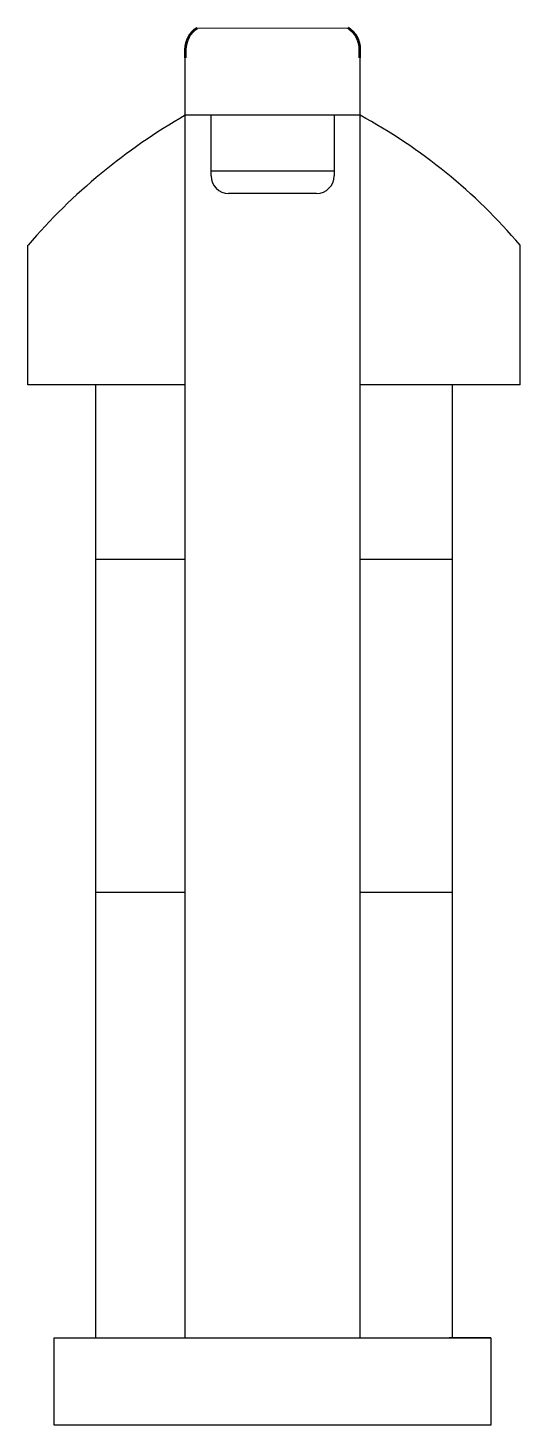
# Model space of a CAD drawing. Header units: millimetres. Extents: x 3240.3 to 3303.4, y 1797.2 to 1828.8.
# Drawn here: x 3297.75 to 3303.38, y 1812.83 to 1828.83 of the extents above.
import ezdxf

# ---------------------------------------------------------------- set-up
doc = ezdxf.new("R2010")
doc.units = ezdxf.units.MM
doc.layers.add('PDF _Geometria', color=7, linetype='Continuous')

msp = doc.modelspace()

# ---------------------------------------------------------------- linework, layer by layer
for p, q in [((3299.682, 1828.832), (3301.411, 1828.833)), ((3299.547, 1813.833), (3299.547, 1828.492)), ((3301.547, 1828.492), (3301.547, 1813.833)), ((3301.547, 1827.833), (3299.547, 1827.833)), ((3299.844, 1827.138), (3299.844, 1827.833)), ((3301.251, 1827.833), (3301.251, 1827.138)), ((3299.844, 1827.196), (3301.251, 1827.196)), ((3301.051, 1826.938), (3300.044, 1826.938)), ((3297.747, 1824.745), (3297.747, 1826.345)), ((3303.38, 1824.745), (3303.38, 1826.345)), ((3299.547, 1824.745), (3297.747, 1824.745)), ((3298.525, 1813.833), (3298.525, 1824.745)), ((3303.38, 1824.745), (3301.547, 1824.745)), ((3302.602, 1824.745), (3302.602, 1813.833)), ((3298.525, 1822.75), (3299.547, 1822.75)), ((3301.547, 1822.75), (3302.602, 1822.75)), ((3298.525, 1818.936), (3299.547, 1818.936)), ((3301.547, 1818.936), (3302.602, 1818.936)), ((3298.047, 1812.833), (3298.047, 1813.833)), ((3298.047, 1813.833), (3303.047, 1813.833)), ((3298.047, 1813.833), (3298.525, 1813.833)), ((3299.547, 1813.833), (3301.547, 1813.833)), ((3303.047, 1813.833), (3302.57, 1813.833)), ((3303.047, 1813.833), (3303.047, 1812.833)), ((3303.047, 1812.833), (3298.047, 1812.833))]:
    msp.add_line(p, q)
for centre, radius, start, end in [((3302.958, 1821.871), 6.868, 119.7708, 139.3515), ((3298.512, 1822.22), 6.382, 40.2755, 61.5934), ((3300.044, 1827.138), 0.2, 180, 270), ((3301.051, 1827.138), 0.2, 270, 0)]:
    msp.add_arc(centre, radius, start, end)
at = {"layer": 'PDF _Geometria', "lineweight": 53}
for p, q in [((3299.547, 1828.585), (3299.547, 1828.492)), ((3301.547, 1828.492), (3301.547, 1828.585))]:
    msp.add_line(p, q, dxfattribs=at)
for centre, start, end in [((3299.843, 1828.585), 123.0081, 179.9882), ((3301.252, 1828.585), 359.9558, 57.4383)]:
    msp.add_arc(centre, 0.295, start, end, dxfattribs=at)

doc.saveas('drawing.dxf')
